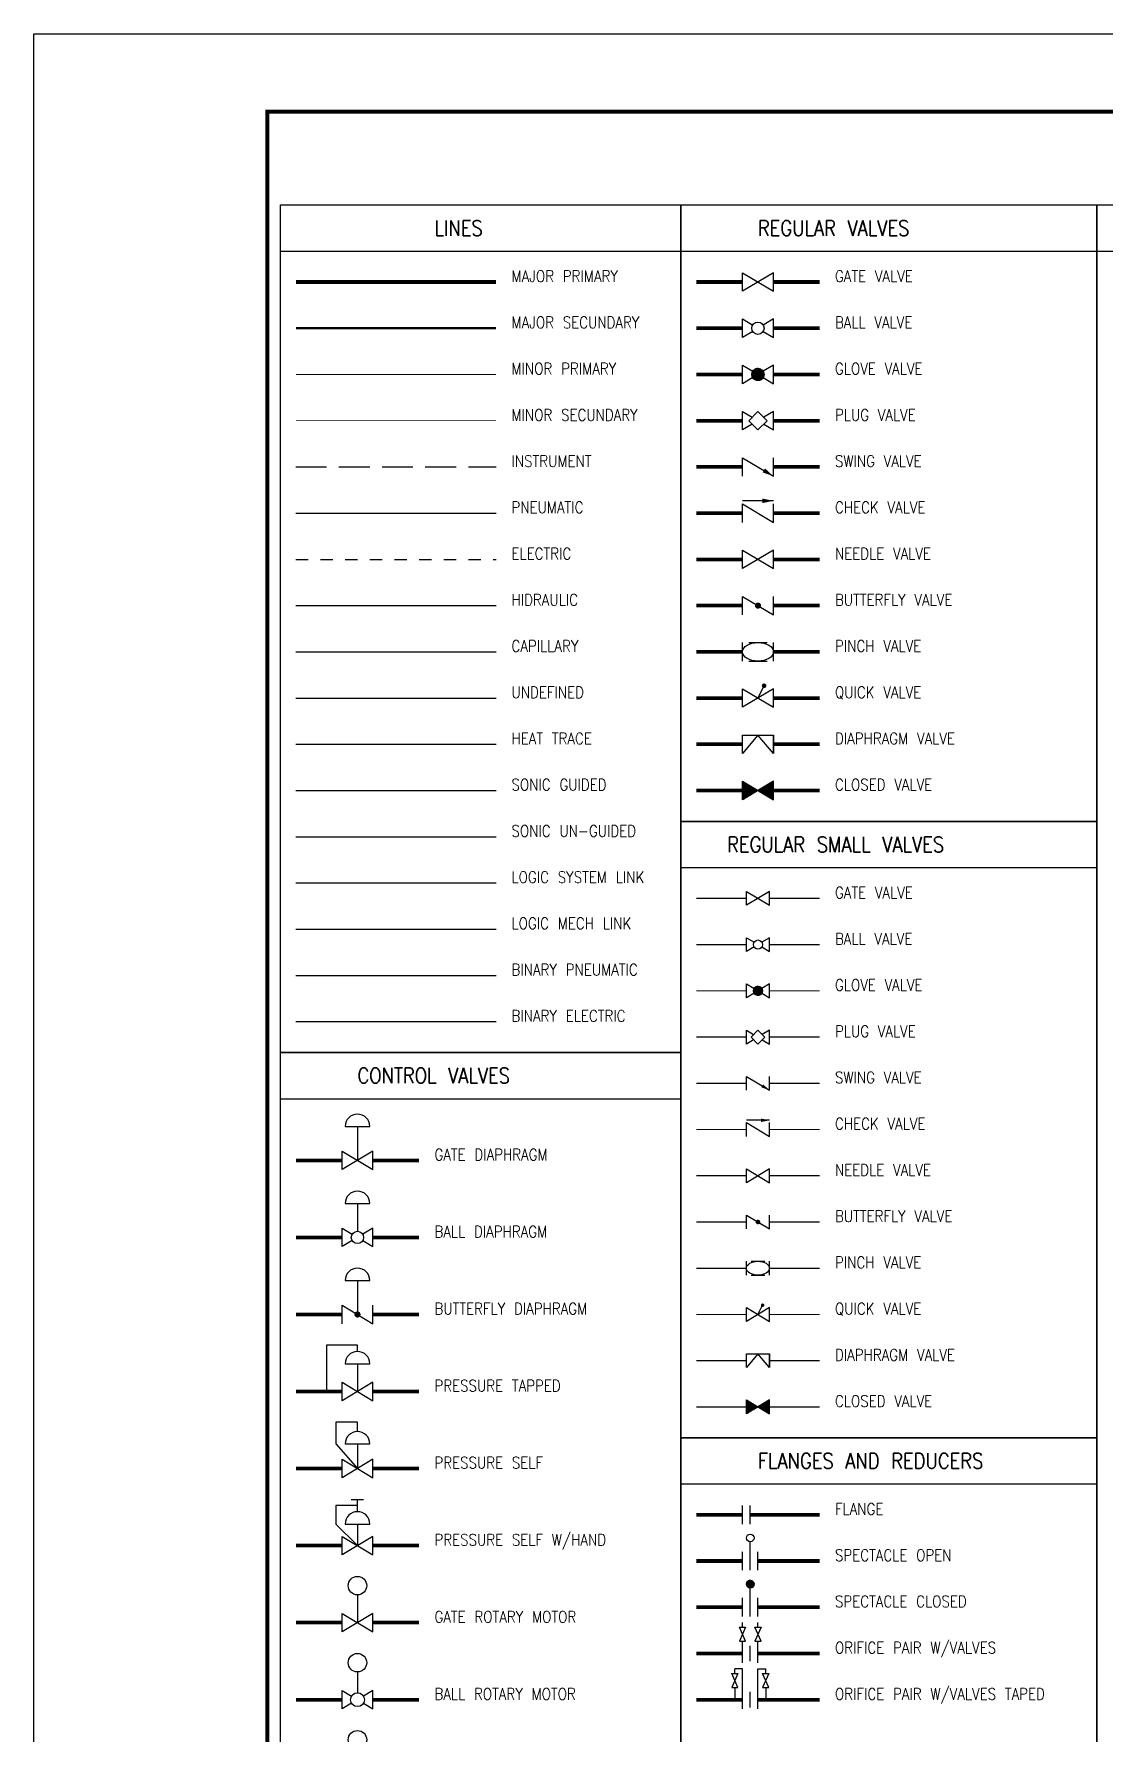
# Model space of a CAD drawing. Header units: millimetres. Extents: x 664.9 to 707.8, y 783.9 to 811.6.
# Drawn here: x 664.93 to 673.61, y 797.84 to 811.63 of the extents above; entities that cross this region are included whole.
import ezdxf
from ezdxf.enums import TextEntityAlignment as Align
from ezdxf.lldxf.tags import DXFTag

# ---------------------------------------------------------------- set-up
doc = ezdxf.new("R2010")
doc.units = ezdxf.units.MM
doc.linetypes.add('ELECT', pattern=[0.15, 0.1, -0.05])
doc.linetypes.add('INSTRUMENT', pattern=[0.25, 0.25, 0])
for name, color, linetype in [('Carimbo', 7, 'Continuous'), ('EQUIP', 3, 'Continuous'), ('INST-1', 4, 'Continuous'), ('MAJOR-1', 2, 'Continuous'), ('MAJOR-2', 1, 'Continuous'), ('Minor-1', 4, 'Continuous'), ('Minor-2', 6, 'Continuous'), ('TEXT', 7, 'Continuous')]:
    doc.layers.add(name, color=color, linetype=linetype)
doc.styles.get("Standard").update_dxf_attribs({"font": 'txt', "bigfont": 'gbcbig.shx'})
tags = doc.linetypes.add('CAPILLARY', pattern='A,0.25,[131,cfm.shx,S=0.1,R=-45,X=0,Y=0],0,[131,cfm.shx,S=0.1,R=45,X=0,Y=0],0.25', length=0.5).pattern_tags.tags
tags[12] = DXFTag(74, 5)
tags[4] = DXFTag(74, 5)
tags = doc.linetypes.add('ELECT_BIN', pattern='A,0.0417,-0.0417,0.0834,-0.0417,0.0417,[131,cfm.shx,S=0.1,R=45,X=0,Y=0],0.0417,-0.0417,0.0834,-0.0417,0.0417', length=0.5004).pattern_tags.tags
tags[12] = DXFTag(74, 5)
doc.linetypes.add('HEAT_TRACE', pattern='A,0.125,[131,cfm.shx,S=0.05,R=90,X=0,Y=0.03],0.0625', length=0.1875)
tags = doc.linetypes.add('HYDRAULIC', pattern='A,0.25,[132,cfm.shx,S=0.03,R=0,X=0,Y=0],0.25', length=0.5).pattern_tags.tags
tags[4] = DXFTag(74, 5)
doc.linetypes.add('MECH_LINK', pattern='A,0.25,[134,cfm.shx,S=0.0065,R=0,X=0,Y=0],0.25', length=0.5)
tags = doc.linetypes.add('PNEUMATIC', pattern='A,0.21875,[131,cfm.shx,S=0.1,R=-45,X=0,Y=0],0.0625,[131,cfm.shx,S=0.1,R=-45,X=0,Y=0],0.21875', length=0.5).pattern_tags.tags
tags[12] = DXFTag(74, 5)
tags[4] = DXFTag(74, 5)
tags = doc.linetypes.add('PNEUMATIC_BIN', pattern='A,0.21875,[131,cfm.shx,S=0.1,R=-45,X=0,Y=0],0.03125,[131,cfm.shx,S=0.1,R=45,X=0,Y=0],0.03125,[131,cfm.shx,S=0.1,R=-45,X=0,Y=0],0.21875', length=0.5).pattern_tags.tags
tags[20] = DXFTag(74, 5)
tags[12] = DXFTag(74, 5)
tags[4] = DXFTag(74, 5)
doc.linetypes.add('SONIC', pattern='A,0.25,[135,cfm.shx,S=0.05,R=0,X=0,Y=0],0.25', length=0.5)
doc.linetypes.add('SONIC_UN', pattern='A,0,-0.25,[135,cfm.shx,S=0.05,R=0,X=0,Y=0],-0.25', length=0.5)
doc.linetypes.add('SYSTEM_LINK', pattern='A,0.2,-0.05,[133,cfm.shx,S=0.03,R=0,X=0,Y=0],-0.05,0.2', length=0.5)
tags = doc.linetypes.add('UNDEFINED', pattern='A,0.25,[131,cfm.shx,S=0.1,R=-45,X=0,Y=0],0.25', length=0.5).pattern_tags.tags
tags[4] = DXFTag(74, 5)

# ---------------------------------------------------------------- blocks, each defined once
blk = doc.blocks.new('VAL_GATE')
blk.add_lwpolyline([(-0.5, -0.3), (-0.5, 0.3), (0.5, -0.3), (0.5, 0.3), (-0.5, -0.3)])
at = {"flags": 8}
for tag, p in [('SIZE', (0, 0.7)), ('SPEC', (0, -0.7)), ('TAG', (0, -1.3))]:
    blk.add_attdef(tag, text='', height=0.4, dxfattribs=at).set_placement(p, align=Align.MIDDLE)
blk = doc.blocks.new('VAL_BALL')
for points in [[(-0.5, -0.3), (-0.5, 0.3), (-0.171, 0.103)], [(0.171, -0.103), (0.5, -0.3), (0.5, 0.3), (0.171, 0.103)], [(-0.171, -0.103), (-0.5, -0.3)]]:
    blk.add_lwpolyline(points)
blk.add_circle((0, 0), 0.2)
at = {"flags": 8}
for tag, p in [('SIZE', (0, 0.7)), ('SPEC', (0, -0.7)), ('TAG', (0, -1.3))]:
    blk.add_attdef(tag, text='', height=0.4, dxfattribs=at).set_placement(p, align=Align.MIDDLE)
blk = doc.blocks.new('*X26')
at = {"color": 0}
for p, q in [((-0.2, -0.014), (0.014, 0.2)), ((-0.2, -0.005), (0.005, 0.2)), ((-0.2, 0.003), (-0.003, 0.2)), ((-0.2, 0.013), (-0.013, 0.2)), ((-0.199, -0.022), (0.022, 0.199)), ((-0.199, 0.022), (-0.022, 0.199)), ((-0.198, -0.03), (0.03, 0.198)), ((-0.197, 0.032), (-0.032, 0.197)), ((-0.196, -0.037), (0.037, 0.196)), ((-0.195, -0.045), (0.045, 0.195)), ((-0.195, 0.043), (-0.043, 0.195)), ((-0.193, -0.052), (0.052, 0.193)), ((-0.192, 0.055), (-0.055, 0.192)), ((-0.191, -0.059), (0.059, 0.191)), ((-0.189, -0.065), (0.065, 0.189)), ((-0.188, 0.068), (-0.068, 0.188)), ((-0.187, -0.072), (0.072, 0.187)), ((-0.184, -0.078), (0.078, 0.184)), ((-0.182, 0.083), (-0.083, 0.182)), ((-0.181, -0.084), (0.084, 0.181)), ((-0.179, -0.09), (0.09, 0.179)), ((-0.175, -0.096), (0.096, 0.175)), ((-0.172, -0.102), (0.102, 0.172)), ((-0.172, 0.102), (-0.102, 0.172)), ((-0.169, -0.107), (0.107, 0.169)), ((-0.165, -0.112), (0.112, 0.165)), ((-0.162, -0.118), (0.118, 0.162)), ((-0.158, -0.123), (0.123, 0.158)), ((-0.154, -0.128), (0.128, 0.154)), ((-0.15, -0.132), (0.132, 0.15)), ((-0.146, -0.137), (0.137, 0.146)), ((-0.141, -0.141), (0.141, 0.141)), ((-0.137, -0.146), (0.146, 0.137)), ((-0.132, -0.15), (0.15, 0.132)), ((-0.128, -0.154), (0.154, 0.128)), ((-0.123, -0.158), (0.158, 0.123)), ((-0.118, -0.162), (0.162, 0.118)), ((-0.112, -0.165), (0.165, 0.112)), ((-0.107, -0.169), (0.169, 0.107)), ((-0.102, -0.172), (0.172, 0.102)), ((-0.096, -0.175), (0.175, 0.096)), ((-0.09, -0.179), (0.179, 0.09)), ((-0.084, -0.181), (0.181, 0.084)), ((-0.078, -0.184), (0.184, 0.078)), ((-0.072, -0.187), (0.187, 0.072)), ((-0.065, -0.189), (0.189, 0.065)), ((-0.059, -0.191), (0.191, 0.059)), ((-0.052, -0.193), (0.193, 0.052)), ((-0.045, -0.195), (0.195, 0.045)), ((-0.037, -0.196), (0.196, 0.037)), ((-0.03, -0.198), (0.198, 0.03)), ((-0.022, -0.199), (0.199, 0.022)), ((-0.014, -0.2), (0.2, 0.014)), ((-0.005, -0.2), (0.2, 0.005)), ((0.003, -0.2), (0.2, -0.003)), ((0.013, -0.2), (0.2, -0.013)), ((0.022, -0.199), (0.199, -0.022)), ((0.032, -0.197), (0.197, -0.032)), ((0.043, -0.195), (0.195, -0.043)), ((0.055, -0.192), (0.192, -0.055)), ((0.068, -0.188), (0.188, -0.068)), ((0.083, -0.182), (0.182, -0.083)), ((0.102, -0.172), (0.172, -0.102))]:
    blk.add_line(p, q, dxfattribs=at)
blk = doc.blocks.new('VAL_GLOBE')
for points in [[(-0.5, -0.3), (-0.5, 0.3), (-0.171, 0.103)], [(0.171, -0.103), (0.5, -0.3), (0.5, 0.3), (0.171, 0.103)], [(-0.171, -0.103), (-0.5, -0.3)]]:
    blk.add_lwpolyline(points)
blk.add_circle((0, 0), 0.2)
at = {"linetype": 'Continuous'}
blk.add_blockref('*X26', (0, 0), dxfattribs=at)
at = {"flags": 8}
for tag, p in [('SIZE', (0, 0.7)), ('SPEC', (0, -0.7)), ('TAG', (0, -1.3))]:
    blk.add_attdef(tag, text='', height=0.4, dxfattribs=at).set_placement(p, align=Align.MIDDLE)
blk = doc.blocks.new('VAL_PLUG')
for points in [[(-0.5, -0.3), (-0.5, 0.3), (-0.1875, 0.1125)], [(0.1875, -0.1125), (0.5, -0.3), (0.5, 0.3), (0.1875, 0.1125)], [(-0.1875, -0.1125), (-0.5, -0.3)]]:
    blk.add_lwpolyline(points)
blk.add_lwpolyline([(0, -0.3), (-0.3, 0), (0, 0.3), (0.3, 0)], close=True)
at = {"flags": 8}
for tag, p in [('SIZE', (0, 0.7)), ('SPEC', (0, -0.7)), ('TAG', (0, -1.3))]:
    blk.add_attdef(tag, text='', height=0.4, dxfattribs=at).set_placement(p, align=Align.MIDDLE)
blk = doc.blocks.new('VAL_SWING')
blk.add_lwpolyline([(-0.5, -0.3), (-0.5, 0.3), (0.5, -0.3), (0.5, 0.3)])
blk.add_lwpolyline([(0.5, -0.3, 0, 0.15, 0), (0.189, -0.113, 0.15, 0.15, 0)], format="xyseb")
at = {"flags": 8}
for tag, p in [('SIZE', (0, 0.7)), ('SPEC', (0, -0.7)), ('TAG', (0, -1.3))]:
    blk.add_attdef(tag, text='', height=0.4, dxfattribs=at).set_placement(p, align=Align.MIDDLE)
blk = doc.blocks.new('VAL_CHECK')
blk.add_line((0.5, 0.4), (-0.5, 0.4))
blk.add_lwpolyline([(-0.5, -0.3), (-0.5, 0.3), (0.5, -0.3), (0.5, 0.3)])
blk.add_lwpolyline([(0.5, 0.4, 0, 0.15, 0), (0.137, 0.4, 0.15, 0.15, 0)], format="xyseb")
at = {"flags": 8}
for tag, p in [('SIZE', (0, 0.8)), ('SPEC', (0, -0.7)), ('TAG', (0, -1.3))]:
    blk.add_attdef(tag, text='', height=0.4, dxfattribs=at).set_placement(p, align=Align.MIDDLE)
blk = doc.blocks.new('VAL_NEEDLE')
blk.add_lwpolyline([(0, 0, 0, 0.15, 0), (0, 0.3, 0, 0, 0), (0, 0.5, 0, 0, 0)], format="xyseb")
blk.add_lwpolyline([(-0.5, -0.3), (-0.5, 0.3), (0.5, -0.3), (0.5, 0.3), (-0.5, -0.3)])
at = {"flags": 8}
for tag, p in [('SIZE', (0, 0.8)), ('SPEC', (0, -0.7)), ('TAG', (0, -1.3))]:
    blk.add_attdef(tag, text='', height=0.4, dxfattribs=at).set_placement(p, align=Align.MIDDLE)
blk = doc.blocks.new('VAL_BUTTERFLY')
blk.add_lwpolyline([(-0.5, -0.3), (-0.5, 0.3), (0.5, -0.3), (0.5, 0.3)])
at = {"const_width": 0.1}
blk.add_lwpolyline([(-0.05, 0, 1), (0.05, 0, 1)], format="xyb", close=True, dxfattribs=at)
at = {"flags": 8}
for tag, p in [('SIZE', (0, 0.7)), ('SPEC', (0, -0.7)), ('TAG', (0, -1.3))]:
    blk.add_attdef(tag, text='', height=0.4, dxfattribs=at).set_placement(p, align=Align.MIDDLE)
blk = doc.blocks.new('VAL_PINCH')
for p, q in [((-0.3, 0.3), (0.3, 0.3)), ((-0.3, -0.3), (0.3, -0.3))]:
    blk.add_line(p, q)
for points in [[(-0.5, -0.3), (-0.5, 0.3)], [(0.5, -0.3), (0.5, 0.3)]]:
    blk.add_lwpolyline(points)
blk.add_ellipse((0, 0), major_axis=(-0.5, 0), ratio=0.6)
at = {"flags": 8}
for tag, p in [('SIZE', (0, 0.8)), ('SPEC', (0, -0.7)), ('TAG', (0, -1.3))]:
    blk.add_attdef(tag, text='', height=0.4, dxfattribs=at).set_placement(p, align=Align.MIDDLE)
blk = doc.blocks.new('VAL_QUICK')
for points in [[(-0.5, -0.3), (-0.5, 0.3), (0.5, -0.3), (0.5, 0.3), (-0.5, -0.3)], [(0, 0), (0.2, 0.4)]]:
    blk.add_lwpolyline(points)
at = {"const_width": 0.075}
blk.add_lwpolyline([(0.1625, 0.4, 1), (0.2375, 0.4, 1)], format="xyb", close=True, dxfattribs=at)
at = {"flags": 8}
for tag, p in [('SIZE', (0, 0.8)), ('SPEC', (0, -0.7)), ('TAG', (0, -1.3))]:
    blk.add_attdef(tag, text='', height=0.4, dxfattribs=at).set_placement(p, align=Align.MIDDLE)
blk = doc.blocks.new('VAL_DIAPHRAGM')
for points in [[(-0.5, -0.3), (-0.5, 0.3), (0, 0.3), (-0.5, -0.3)], [(0.5, -0.3), (0.5, 0.3)]]:
    blk.add_lwpolyline(points)
blk.add_lwpolyline([(0.5, -0.3), (0, 0.3), (0.5, 0.3)], close=True)
at = {"flags": 8}
for tag, p in [('SIZE', (0, 0.8)), ('SPEC', (0, -0.7)), ('TAG', (0, -1.3))]:
    blk.add_attdef(tag, text='', height=0.4, dxfattribs=at).set_placement(p, align=Align.MIDDLE)
blk = doc.blocks.new('*X27')
at = {"color": 0}
for p, q in [((-0.5, 0.295), (-0.497, 0.298)), ((-0.5, 0.287), (-0.492, 0.295)), ((-0.5, 0.278), (-0.486, 0.292)), ((-0.5, 0.269), (-0.481, 0.288)), ((-0.5, 0.26), (-0.475, 0.285)), ((-0.5, 0.251), (-0.47, 0.282)), ((-0.5, 0.242), (-0.464, 0.278)), ((-0.5, 0.234), (-0.459, 0.275)), ((-0.5, 0.225), (-0.453, 0.272)), ((-0.5, 0.216), (-0.447, 0.268)), ((-0.5, 0.207), (-0.442, 0.265)), ((-0.5, 0.198), (-0.436, 0.262)), ((-0.5, 0.189), (-0.431, 0.259)), ((-0.5, 0.181), (-0.425, 0.255)), ((-0.5, 0.172), (-0.42, 0.252)), ((-0.5, 0.163), (-0.414, 0.249)), ((-0.5, 0.154), (-0.409, 0.245)), ((-0.5, 0.145), (-0.403, 0.242)), ((-0.5, 0.136), (-0.398, 0.239)), ((-0.5, 0.128), (-0.392, 0.235)), ((-0.5, 0.119), (-0.387, 0.232)), ((-0.5, 0.11), (-0.381, 0.229)), ((-0.5, 0.101), (-0.376, 0.225)), ((-0.5, 0.092), (-0.37, 0.222)), ((-0.5, 0.083), (-0.365, 0.219)), ((-0.5, 0.075), (-0.359, 0.215)), ((-0.5, 0.066), (-0.354, 0.212)), ((-0.5, 0.057), (-0.348, 0.209)), ((-0.5, 0.048), (-0.343, 0.206)), ((-0.5, 0.039), (-0.337, 0.202)), ((-0.5, 0.03), (-0.331, 0.199)), ((-0.5, 0.021), (-0.326, 0.196)), ((-0.5, 0.013), (-0.32, 0.192)), ((-0.5, 0.004), (-0.315, 0.189)), ((-0.5, -0.005), (-0.309, 0.186)), ((-0.5, -0.014), (-0.304, 0.182)), ((-0.5, -0.023), (-0.298, 0.179)), ((-0.5, -0.032), (-0.293, 0.176)), ((-0.5, -0.04), (-0.287, 0.172)), ((-0.5, -0.049), (-0.282, 0.169)), ((-0.5, -0.058), (-0.276, 0.166)), ((-0.5, -0.067), (-0.271, 0.162)), ((-0.5, -0.076), (-0.265, 0.159)), ((-0.5, -0.085), (-0.26, 0.156)), ((-0.5, -0.093), (-0.254, 0.152)), ((-0.5, -0.102), (-0.249, 0.149)), ((-0.5, -0.111), (-0.243, 0.146)), ((-0.5, -0.12), (-0.238, 0.143)), ((-0.5, -0.129), (-0.232, 0.139)), ((-0.5, -0.138), (-0.226, 0.136)), ((-0.5, -0.146), (-0.221, 0.133)), ((-0.5, -0.155), (-0.215, 0.129)), ((-0.5, -0.164), (-0.21, 0.126)), ((-0.5, -0.173), (-0.204, 0.123)), ((-0.5, -0.182), (-0.199, 0.119)), ((-0.5, -0.191), (-0.193, 0.116)), ((-0.5, -0.199), (-0.188, 0.113)), ((-0.5, -0.208), (-0.182, 0.109)), ((-0.5, -0.217), (-0.177, 0.106)), ((-0.5, -0.226), (-0.171, 0.103)), ((-0.5, -0.235), (-0.166, 0.099)), ((-0.5, -0.244), (-0.16, 0.096)), ((-0.5, -0.253), (-0.155, 0.093)), ((-0.5, -0.261), (-0.149, 0.089)), ((-0.5, -0.27), (-0.144, 0.086)), ((-0.5, -0.279), (-0.138, 0.083)), ((-0.5, -0.288), (-0.133, 0.08)), ((-0.5, -0.297), (-0.127, 0.076)), ((-0.486, -0.292), (-0.122, 0.073)), ((-0.464, -0.278), (-0.116, 0.07)), ((-0.442, -0.265), (-0.11, 0.066)), ((-0.42, -0.252), (-0.105, 0.063)), ((-0.398, -0.239), (-0.099, 0.06)), ((-0.376, -0.225), (-0.094, 0.056)), ((-0.354, -0.212), (-0.088, 0.053)), ((-0.331, -0.199), (-0.083, 0.05)), ((-0.309, -0.186), (-0.077, 0.046)), ((-0.287, -0.172), (-0.072, 0.043)), ((-0.265, -0.159), (-0.066, 0.04)), ((-0.243, -0.146), (-0.061, 0.036)), ((-0.221, -0.133), (-0.055, 0.033)), ((-0.199, -0.119), (-0.05, 0.03)), ((-0.177, -0.106), (-0.044, 0.027)), ((-0.155, -0.093), (-0.039, 0.023)), ((-0.133, -0.08), (-0.033, 0.02)), ((-0.11, -0.066), (-0.028, 0.017)), ((-0.088, -0.053), (-0.022, 0.013)), ((-0.066, -0.04), (-0.017, 0.01)), ((-0.044, -0.027), (-0.011, 0.007)), ((-0.022, -0.013), (-0.006, 0.003)), ((0.006, -0.003), (0.022, 0.013)), ((0.011, -0.007), (0.044, 0.027)), ((0.017, -0.01), (0.066, 0.04)), ((0.022, -0.013), (0.088, 0.053)), ((0.028, -0.017), (0.11, 0.066)), ((0.033, -0.02), (0.133, 0.08)), ((0.039, -0.023), (0.155, 0.093)), ((0.044, -0.027), (0.177, 0.106)), ((0.05, -0.03), (0.199, 0.119)), ((0.055, -0.033), (0.221, 0.133)), ((0.061, -0.036), (0.243, 0.146)), ((0.066, -0.04), (0.265, 0.159)), ((0.072, -0.043), (0.287, 0.172)), ((0.077, -0.046), (0.309, 0.186)), ((0.083, -0.05), (0.331, 0.199)), ((0.088, -0.053), (0.354, 0.212)), ((0.094, -0.056), (0.376, 0.225)), ((0.099, -0.06), (0.398, 0.239)), ((0.105, -0.063), (0.42, 0.252)), ((0.11, -0.066), (0.442, 0.265)), ((0.116, -0.07), (0.464, 0.278)), ((0.122, -0.073), (0.486, 0.292)), ((0.127, -0.076), (0.5, 0.297)), ((0.133, -0.08), (0.5, 0.288)), ((0.138, -0.083), (0.5, 0.279)), ((0.144, -0.086), (0.5, 0.27)), ((0.149, -0.089), (0.5, 0.261)), ((0.155, -0.093), (0.5, 0.253)), ((0.16, -0.096), (0.5, 0.244)), ((0.166, -0.099), (0.5, 0.235)), ((0.171, -0.103), (0.5, 0.226)), ((0.177, -0.106), (0.5, 0.217)), ((0.182, -0.109), (0.5, 0.208)), ((0.188, -0.113), (0.5, 0.199)), ((0.193, -0.116), (0.5, 0.191)), ((0.199, -0.119), (0.5, 0.182)), ((0.204, -0.123), (0.5, 0.173)), ((0.21, -0.126), (0.5, 0.164)), ((0.215, -0.129), (0.5, 0.155)), ((0.221, -0.133), (0.5, 0.146)), ((0.226, -0.136), (0.5, 0.138)), ((0.232, -0.139), (0.5, 0.129)), ((0.238, -0.143), (0.5, 0.12)), ((0.243, -0.146), (0.5, 0.111)), ((0.249, -0.149), (0.5, 0.102)), ((0.254, -0.152), (0.5, 0.093)), ((0.26, -0.156), (0.5, 0.085)), ((0.265, -0.159), (0.5, 0.076)), ((0.271, -0.162), (0.5, 0.067)), ((0.276, -0.166), (0.5, 0.058)), ((0.282, -0.169), (0.5, 0.049)), ((0.287, -0.172), (0.5, 0.04)), ((0.293, -0.176), (0.5, 0.032)), ((0.298, -0.179), (0.5, 0.023)), ((0.304, -0.182), (0.5, 0.014)), ((0.309, -0.186), (0.5, 0.005)), ((0.315, -0.189), (0.5, -0.004)), ((0.32, -0.192), (0.5, -0.013)), ((0.326, -0.196), (0.5, -0.021)), ((0.331, -0.199), (0.5, -0.03)), ((0.337, -0.202), (0.5, -0.039)), ((0.343, -0.206), (0.5, -0.048)), ((0.348, -0.209), (0.5, -0.057)), ((0.354, -0.212), (0.5, -0.066)), ((0.359, -0.215), (0.5, -0.075)), ((0.365, -0.219), (0.5, -0.083)), ((0.37, -0.222), (0.5, -0.092)), ((0.376, -0.225), (0.5, -0.101)), ((0.381, -0.229), (0.5, -0.11)), ((0.387, -0.232), (0.5, -0.119)), ((0.392, -0.235), (0.5, -0.128)), ((0.398, -0.239), (0.5, -0.136)), ((0.403, -0.242), (0.5, -0.145)), ((0.409, -0.245), (0.5, -0.154)), ((0.414, -0.249), (0.5, -0.163)), ((0.42, -0.252), (0.5, -0.172)), ((0.425, -0.255), (0.5, -0.181)), ((0.431, -0.259), (0.5, -0.189)), ((0.436, -0.262), (0.5, -0.198)), ((0.442, -0.265), (0.5, -0.207)), ((0.447, -0.268), (0.5, -0.216)), ((0.453, -0.272), (0.5, -0.225)), ((0.459, -0.275), (0.5, -0.234)), ((0.464, -0.278), (0.5, -0.242)), ((0.47, -0.282), (0.5, -0.251)), ((0.475, -0.285), (0.5, -0.26)), ((0.481, -0.288), (0.5, -0.269)), ((0.486, -0.292), (0.5, -0.278)), ((0.492, -0.295), (0.5, -0.287)), ((0.497, -0.298), (0.5, -0.295))]:
    blk.add_line(p, q, dxfattribs=at)
blk = doc.blocks.new('VAL_CLOSED')
blk.add_lwpolyline([(-0.5, -0.3), (-0.5, 0.3), (0.5, -0.3), (0.5, 0.3), (-0.5, -0.3)])
at = {"linetype": 'Continuous'}
blk.add_blockref('*X27', (0, 0), dxfattribs=at)
at = {"flags": 8}
for tag, p in [('SIZE', (0, 0.7)), ('SPEC', (0, -0.7)), ('TAG', (0, -1.3))]:
    blk.add_attdef(tag, text='', height=0.4, dxfattribs=at).set_placement(p, align=Align.MIDDLE)
blk = doc.blocks.new('VAL_CTRL_1')
for p, q in [((-0.4, 1.1), (0.4, 1.1)), ((0, 1.1), (0, 0))]:
    blk.add_line(p, q)
blk.add_lwpolyline([(-0.5, -0.3), (-0.5, 0.3), (0.5, -0.3), (0.5, 0.3), (-0.5, -0.3)])
blk.add_arc((0, 1.1), 0.4, 0, 180)
at = {"flags": 8}
for tag, p in [('SIZE', (1.4, 0.7)), ('SPEC', (0, -0.7)), ('TAG', (0, -1.3))]:
    blk.add_attdef(tag, text='', height=0.4, dxfattribs=at).set_placement(p, align=Align.MIDDLE)
blk = doc.blocks.new('VAL_CTRL_2')
for p, q in [((-0.4, 1.1), (0.4, 1.1)), ((0, 1.1), (0, 0.2))]:
    blk.add_line(p, q)
for points in [[(-0.5, -0.3), (-0.5, 0.3), (-0.171, 0.103)], [(0.171, -0.103), (0.5, -0.3), (0.5, 0.3), (0.171, 0.103)], [(-0.171, -0.103), (-0.5, -0.3)]]:
    blk.add_lwpolyline(points)
blk.add_circle((0, 0), 0.2)
blk.add_arc((0, 1.1), 0.4, 0, 180)
at = {"flags": 8}
for tag, p in [('SIZE', (1.4, 0.7)), ('SPEC', (0, -0.7)), ('TAG', (0, -1.3))]:
    blk.add_attdef(tag, text='', height=0.4, dxfattribs=at).set_placement(p, align=Align.MIDDLE)
blk = doc.blocks.new('VAL_CTRL_3')
for p, q in [((-0.4, 1.1), (0.4, 1.1)), ((0, 1.1), (0, 0)), ((-0.5, 0.3), (0.5, -0.3))]:
    blk.add_line(p, q)
for points in [[(-0.5, -0.3), (-0.5, 0.3)], [(0.5, -0.3), (0.5, 0.3)]]:
    blk.add_lwpolyline(points)
at = {"const_width": 0.1}
blk.add_lwpolyline([(-0.05, 0, 1), (0.05, 0, 1)], format="xyb", close=True, dxfattribs=at)
blk.add_arc((0, 1.1), 0.4, 0, 180)
at = {"flags": 8}
for tag, p in [('SIZE', (1.4, 0.7)), ('SPEC', (0, -0.7)), ('TAG', (0, -1.3))]:
    blk.add_attdef(tag, text='', height=0.4, dxfattribs=at).set_placement(p, align=Align.MIDDLE)
blk = doc.blocks.new('VAL_CTRL_4')
for p, q in [((-0.4, 0.9), (0.4, 0.9)), ((0, 0.9), (0, 0))]:
    blk.add_line(p, q)
for points in [[(0, 1.3), (0, 1.5), (-1, 1.5), (-1, 0)], [(-0.5, -0.3), (-0.5, 0.3), (0.5, -0.3), (0.5, 0.3), (-0.5, -0.3)]]:
    blk.add_lwpolyline(points)
blk.add_arc((0, 0.9), 0.4, 0, 180)
at = {"flags": 8}
for tag, p in [('SIZE', (1.4, 0.7)), ('SPEC', (0, -0.7)), ('TAG', (0, -1.3))]:
    blk.add_attdef(tag, text='', height=0.4, dxfattribs=at).set_placement(p, align=Align.MIDDLE)
blk = doc.blocks.new('VAL_CTRL_5')
for p, q in [((-0.4, 0.8), (0.4, 0.8)), ((0, 0.8), (0, 0))]:
    blk.add_line(p, q)
for points in [[(0, 1.2), (0, 1.5), (-0.7, 1.5), (-0.7, 0.8), (0, 0)], [(-0.5, -0.3), (-0.5, 0.3), (0.5, -0.3), (0.5, 0.3), (-0.5, -0.3)]]:
    blk.add_lwpolyline(points)
blk.add_arc((0, 0.8), 0.4, 0, 180)
at = {"flags": 8}
for tag, p in [('SIZE', (1.4, 0.7)), ('SPEC', (0, -0.7)), ('TAG', (0, -1.3))]:
    blk.add_attdef(tag, text='', height=0.4, dxfattribs=at).set_placement(p, align=Align.MIDDLE)
blk = doc.blocks.new('VAL_CTRL_6')
for p, q in [((-0.2, 1.5), (0.2, 1.5)), ((0, 1.1), (0, 1.5)), ((-0.4, 0.7), (0.4, 0.7)), ((0, 0.7), (0, 0))]:
    blk.add_line(p, q)
for points in [[(0, 1.3), (-0.7, 1.3), (-0.7, 0.7), (0, 0)], [(-0.5, -0.3), (-0.5, 0.3), (0.5, -0.3), (0.5, 0.3), (-0.5, -0.3)]]:
    blk.add_lwpolyline(points)
blk.add_arc((0, 0.7), 0.4, 0, 180)
at = {"flags": 8}
for tag, p in [('SIZE', (1.4, 0.7)), ('SPEC', (0, -0.7)), ('TAG', (0, -1.3))]:
    blk.add_attdef(tag, text='', height=0.4, dxfattribs=at).set_placement(p, align=Align.MIDDLE)
blk = doc.blocks.new('VAL_CTRL_7')
blk.add_line((0, 0.9), (0, 0))
blk.add_lwpolyline([(-0.5, -0.3), (-0.5, 0.3), (0.5, -0.3), (0.5, 0.3), (-0.5, -0.3)])
blk.add_circle((0, 1.2), 0.3)
at = {"flags": 8}
for tag, p in [('SIZE', (1.4, 0.7)), ('SPEC', (0, -0.7)), ('TAG', (0, -1.3))]:
    blk.add_attdef(tag, text='', height=0.4, dxfattribs=at).set_placement(p, align=Align.MIDDLE)
blk = doc.blocks.new('VAL_CTRL_8')
blk.add_line((0, 0.9), (0, 0.224))
for points in [[(-0.5, -0.3), (-0.5, 0.3), (-0.192, 0.115)], [(0.192, -0.115), (0.5, -0.3), (0.5, 0.3), (0.192, 0.115)], [(-0.192, -0.115), (-0.5, -0.3)]]:
    blk.add_lwpolyline(points)
for centre, radius in [((0, 1.2), 0.3), ((0, 0), 0.224)]:
    blk.add_circle(centre, radius)
at = {"flags": 8}
for tag, p in [('SIZE', (1.4, 0.7)), ('SPEC', (0, -0.7)), ('TAG', (0, -1.3))]:
    blk.add_attdef(tag, text='', height=0.4, dxfattribs=at).set_placement(p, align=Align.MIDDLE)
blk = doc.blocks.new('VAL_CTRL_9')
blk.add_line((0, 0.9), (0, 0))
for points in [[(-0.5, -0.3), (-0.5, 0.3), (0.5, -0.3)], [(0.5, -0.3), (0.5, 0.3)]]:
    blk.add_lwpolyline(points)
at = {"const_width": 0.1}
blk.add_lwpolyline([(-0.05, 0, 1), (0.05, 0, 1)], format="xyb", close=True, dxfattribs=at)
blk.add_circle((0, 1.2), 0.3)
at = {"flags": 8}
for tag, p in [('SIZE', (1.4, 0.7)), ('SPEC', (0, -0.7)), ('TAG', (0, -1.3))]:
    blk.add_attdef(tag, text='', height=0.4, dxfattribs=at).set_placement(p, align=Align.MIDDLE)
blk = doc.blocks.new('FLANGE')
for p, q in [((0, -1.2), (0, 1.2)), ((1, -1.2), (1, 1.2))]:
    blk.add_line(p, q)
at = {"flags": 8}
for tag, p in [('SIZE', (0, 2.8)), ('SPEC', (0, -2.8)), ('TAG', (0, -5.2))]:
    blk.add_attdef(tag, text='', height=1.6, dxfattribs=at).set_placement(p, align=Align.MIDDLE)
blk = doc.blocks.new('SPEC_OPEN')
for p, q in [((0.5, -0.6), (0.5, 1.25)), ((0, -0.6), (0, 0.6)), ((1, -0.6), (1, 0.6))]:
    blk.add_line(p, q)
blk.add_circle((0.5, 1.5), 0.25)
at = {"flags": 8}
for tag, p in [('SIZE', (2.8, 1.4)), ('SPEC', (0.5, -1.4)), ('TAG', (0.5, -2.6))]:
    blk.add_attdef(tag, text='', height=0.8, dxfattribs=at).set_placement(p, align=Align.MIDDLE)
blk = doc.blocks.new('*X52')
at = {"color": 0}
for p, q in [((0.25, 1.45), (0.55, 1.75)), ((0.25, 1.46), (0.54, 1.75)), ((0.25, 1.47), (0.53, 1.75)), ((0.25, 1.48), (0.52, 1.75)), ((0.25, 1.48), (0.52, 1.75)), ((0.25, 1.49), (0.51, 1.75)), ((0.25, 1.5), (0.5, 1.75)), ((0.25, 1.51), (0.49, 1.75)), ((0.25, 1.52), (0.48, 1.75)), ((0.25, 1.53), (0.47, 1.75)), ((0.25, 1.54), (0.46, 1.75)), ((0.26, 1.42), (0.58, 1.74)), ((0.26, 1.42), (0.58, 1.74)), ((0.26, 1.43), (0.57, 1.74)), ((0.26, 1.44), (0.56, 1.74)), ((0.26, 1.45), (0.55, 1.74)), ((0.26, 1.55), (0.45, 1.74)), ((0.26, 1.56), (0.44, 1.74)), ((0.26, 1.57), (0.43, 1.74)), ((0.27, 1.39), (0.61, 1.73)), ((0.27, 1.4), (0.6, 1.73)), ((0.27, 1.41), (0.59, 1.73)), ((0.27, 1.41), (0.59, 1.73)), ((0.27, 1.59), (0.41, 1.73)), ((0.27, 1.6), (0.4, 1.73)), ((0.28, 1.38), (0.62, 1.72)), ((0.28, 1.38), (0.62, 1.72)), ((0.28, 1.39), (0.61, 1.72)), ((0.28, 1.62), (0.38, 1.72)), ((0.29, 1.36), (0.64, 1.71)), ((0.29, 1.36), (0.64, 1.71)), ((0.29, 1.37), (0.63, 1.71)), ((0.3, 1.34), (0.66, 1.7)), ((0.3, 1.35), (0.65, 1.7)), ((0.3, 1.35), (0.65, 1.7)), ((0.3, 1.64), (0.36, 1.7)), ((0.31, 1.33), (0.67, 1.69)), ((0.31, 1.34), (0.66, 1.69)), ((0.32, 1.33), (0.67, 1.68)), ((0.32, 1.33), (0.67, 1.68)), ((0.33, 1.31), (0.69, 1.67)), ((0.33, 1.32), (0.68, 1.67)), ((0.33, 1.32), (0.68, 1.67)), ((0.34, 1.3), (0.7, 1.66)), ((0.34, 1.31), (0.69, 1.66)), ((0.35, 1.3), (0.7, 1.65)), ((0.35, 1.3), (0.7, 1.65)), ((0.36, 1.29), (0.71, 1.64)), ((0.37, 1.29), (0.71, 1.63)), ((0.37, 1.29), (0.71, 1.63)), ((0.38, 1.28), (0.72, 1.62)), ((0.38, 1.28), (0.72, 1.62)), ((0.39, 1.27), (0.73, 1.61)), ((0.39, 1.28), (0.72, 1.61)), ((0.4, 1.27), (0.73, 1.6)), ((0.41, 1.27), (0.73, 1.59)), ((0.41, 1.27), (0.73, 1.59)), ((0.42, 1.26), (0.74, 1.58)), ((0.43, 1.26), (0.74, 1.57)), ((0.43, 1.26), (0.74, 1.57)), ((0.44, 1.26), (0.74, 1.56)), ((0.45, 1.25), (0.75, 1.55)), ((0.45, 1.26), (0.74, 1.55)), ((0.46, 1.25), (0.75, 1.54)), ((0.47, 1.25), (0.75, 1.53)), ((0.48, 1.25), (0.75, 1.52)), ((0.49, 1.25), (0.75, 1.51)), ((0.49, 1.25), (0.75, 1.51)), ((0.5, 1.25), (0.75, 1.5)), ((0.51, 1.25), (0.75, 1.49)), ((0.52, 1.25), (0.75, 1.48)), ((0.53, 1.25), (0.75, 1.47)), ((0.54, 1.25), (0.75, 1.46)), ((0.55, 1.26), (0.74, 1.45)), ((0.56, 1.26), (0.74, 1.44)), ((0.58, 1.26), (0.74, 1.42)), ((0.59, 1.27), (0.73, 1.41)), ((0.61, 1.27), (0.73, 1.39)), ((0.62, 1.28), (0.72, 1.38)), ((0.65, 1.3), (0.7, 1.35))]:
    blk.add_line(p, q, dxfattribs=at)
blk = doc.blocks.new('SPEC_CLOSED')
for p, q in [((0.5, -0.6), (0.5, 1.25)), ((0, -0.6), (0, 0.6)), ((1, -0.6), (1, 0.6))]:
    blk.add_line(p, q)
blk.add_circle((0.5, 1.5), 0.25)
at = {"linetype": 'Continuous'}
blk.add_blockref('*X52', (0, 0), dxfattribs=at)
at = {"flags": 8}
for tag, p in [('SIZE', (2.8, 1.4)), ('SPEC', (0.5, -1.4)), ('TAG', (0.5, -2.6))]:
    blk.add_attdef(tag, text='', height=0.8, dxfattribs=at).set_placement(p, align=Align.MIDDLE)
blk = doc.blocks.new('ORIFICE_VALVE')
for p, q in [((0.2, 0.8), (-0.2, 1.7)), ((0.2, 1.7), (-0.2, 0.8)), ((-0.2, 1.7), (0.2, 1.7)), ((0, 1.7), (0, 2)), ((0.8, 1.7), (1.2, 1.7)), ((1.2, 1.7), (0.8, 0.8)), ((1.2, 0.8), (0.8, 1.7)), ((1, 1.7), (1, 2)), ((-0.2, 0.8), (0.2, 0.8)), ((0, -0.6), (0, 0.8)), ((0.5, -0.5), (0.5, 0.5)), ((0.8, 0.8), (1.2, 0.8)), ((1, -0.6), (1, 0.8))]:
    blk.add_line(p, q)
at = {"flags": 8}
for tag, p in [('SIZE', (2.8, 1.4)), ('SPEC', (0.5, -1.3)), ('TAG', (0.5, -2.5))]:
    blk.add_attdef(tag, text='', height=0.8, dxfattribs=at).set_placement(p, align=Align.MIDDLE)
blk = doc.blocks.new('ORIFICE_VALVE_TAP')
for p, q in [((-0.3, 0.8), (-0.7, 1.7)), ((-0.3, 1.7), (-0.7, 0.8)), ((-0.7, 1.7), (-0.3, 1.7)), ((0, 2), (-0.5, 2)), ((-0.5, 1.7), (-0.5, 2)), ((0, -0.6), (0, 2)), ((1, -0.6), (1, 2)), ((1, 2), (1.5, 2)), ((1.7, 1.7), (1.3, 0.8)), ((1.7, 0.8), (1.3, 1.7)), ((1.3, 1.7), (1.7, 1.7)), ((1.5, 1.7), (1.5, 2)), ((-0.7, 0.8), (-0.3, 0.8)), ((-0.5, 0.8), (-0.5, 0)), ((0.5, -0.5), (0.5, 0.5)), ((1.3, 0.8), (1.7, 0.8)), ((1.5, 0.8), (1.5, 0))]:
    blk.add_line(p, q)
at = {"flags": 8}
for tag, p in [('SIZE', (3.43, 1.4)), ('SPEC', (0.5, -1.4)), ('TAG', (0.5, -2.6))]:
    blk.add_attdef(tag, text='', height=0.8, dxfattribs=at).set_placement(p, align=Align.MIDDLE)

msp = doc.modelspace()

# ---------------------------------------------------------------- linework, layer by layer
for p, q in [((666.929, 809.873), (670.179, 809.873)), ((670.179, 809.873), (673.554, 809.873)), ((673.554, 809.873), (676.929, 809.873)), ((670.179, 804.873), (673.554, 804.873)), ((666.929, 802.998), (670.179, 802.998)), ((670.179, 799.873), (673.554, 799.873))]:
    msp.add_line(p, q)
for points in [[(670.179, 803.373), (666.929, 803.373), (666.929, 810.248), (670.179, 810.248)], [(673.554, 805.248), (670.179, 805.248), (670.179, 810.248), (673.554, 810.248)], [(676.929, 792.498), (673.554, 792.498), (673.554, 810.248), (676.929, 810.248)], [(673.554, 800.248), (670.179, 800.248), (670.179, 805.248), (673.554, 805.248)], [(670.179, 791.373), (666.929, 791.373), (666.929, 803.373), (670.179, 803.373)], [(673.554, 794.873), (670.179, 794.873), (670.179, 800.248), (673.554, 800.248)]]:
    msp.add_lwpolyline(points, close=True)
at = {"layer": 'Carimbo', "color": 7}
msp.add_lwpolyline([(707.834, 783.873), (664.929, 783.873), (664.929, 811.635), (707.834, 811.635)], close=True, dxfattribs=at)
at = {"layer": 'Carimbo', "color": 7, "const_width": 0.0315}
msp.add_lwpolyline([(707.203, 784.504), (666.822, 784.504), (666.822, 811.004), (707.203, 811.004)], close=True, dxfattribs=at)
at = {"layer": 'INST-1', "linetype": 'INSTRUMENT'}
msp.add_lwpolyline([(667.054, 808.123), (668.679, 808.123)], dxfattribs=at)
at = {"layer": 'INST-1', "linetype": 'PNEUMATIC'}
msp.add_lwpolyline([(667.054, 807.748), (668.679, 807.748)], dxfattribs=at)
at = {"layer": 'INST-1', "linetype": 'ELECT'}
msp.add_lwpolyline([(667.054, 807.373), (668.679, 807.373)], dxfattribs=at)
at = {"layer": 'INST-1', "linetype": 'HYDRAULIC'}
msp.add_lwpolyline([(667.054, 806.998), (668.679, 806.998)], dxfattribs=at)
at = {"layer": 'INST-1', "linetype": 'CAPILLARY'}
msp.add_lwpolyline([(667.054, 806.623), (668.679, 806.623)], dxfattribs=at)
at = {"layer": 'INST-1', "linetype": 'UNDEFINED'}
msp.add_lwpolyline([(667.054, 806.248), (668.679, 806.248)], dxfattribs=at)
at = {"layer": 'INST-1', "linetype": 'HEAT_TRACE'}
msp.add_lwpolyline([(667.054, 805.873), (668.679, 805.873)], dxfattribs=at)
at = {"layer": 'INST-1', "linetype": 'SONIC'}
msp.add_lwpolyline([(667.054, 805.498), (668.679, 805.498)], dxfattribs=at)
at = {"layer": 'INST-1', "linetype": 'SONIC_UN'}
msp.add_lwpolyline([(667.054, 805.123), (668.679, 805.123)], dxfattribs=at)
at = {"layer": 'INST-1', "linetype": 'SYSTEM_LINK'}
msp.add_lwpolyline([(667.054, 804.748), (668.679, 804.748)], dxfattribs=at)
at = {"layer": 'INST-1', "linetype": 'MECH_LINK'}
msp.add_lwpolyline([(667.054, 804.373), (668.679, 804.373)], dxfattribs=at)
at = {"layer": 'INST-1', "linetype": 'PNEUMATIC_BIN'}
msp.add_lwpolyline([(667.054, 803.998), (668.679, 803.998)], dxfattribs=at)
at = {"layer": 'INST-1', "linetype": 'ELECT_BIN'}
msp.add_lwpolyline([(667.054, 803.623), (668.679, 803.623)], dxfattribs=at)
at = {"layer": 'MAJOR-1', "linetype": 'Continuous', "const_width": 0.03}
for points in [[(667.054, 809.623), (668.679, 809.623)], [(670.304, 809.623), (670.679, 809.623)], [(670.929, 809.623), (671.304, 809.623)], [(670.304, 809.248), (670.679, 809.248)], [(670.929, 809.248), (671.304, 809.248)], [(670.304, 808.873), (670.679, 808.873)], [(670.929, 808.873), (671.304, 808.873)], [(670.304, 808.498), (670.679, 808.498)], [(670.929, 808.498), (671.304, 808.498)], [(670.304, 808.123), (670.679, 808.123)], [(670.929, 808.123), (671.304, 808.123)], [(670.304, 807.748), (670.679, 807.748)], [(670.929, 807.748), (671.304, 807.748)], [(670.304, 807.373), (670.679, 807.373)], [(670.929, 807.373), (671.304, 807.373)], [(670.304, 806.998), (670.679, 806.998)], [(670.929, 806.998), (671.304, 806.998)], [(670.304, 806.623), (670.679, 806.623)], [(670.929, 806.623), (671.304, 806.623)], [(670.304, 806.248), (670.679, 806.248)], [(670.929, 806.248), (671.304, 806.248)], [(670.304, 805.873), (670.679, 805.873)], [(670.929, 805.873), (671.304, 805.873)], [(670.304, 805.498), (670.679, 805.498)], [(670.929, 805.498), (671.304, 805.498)], [(667.054, 802.498), (667.429, 802.498)], [(667.679, 802.498), (668.054, 802.498)], [(667.054, 801.873), (667.429, 801.873)], [(667.679, 801.873), (668.054, 801.873)], [(667.054, 801.248), (667.429, 801.248)], [(667.679, 801.248), (668.054, 801.248)], [(667.054, 800.623), (667.429, 800.623)], [(667.679, 800.623), (668.054, 800.623)], [(667.054, 799.998), (667.429, 799.998)], [(667.679, 799.998), (668.054, 799.998)], [(670.304, 799.623), (670.679, 799.623)], [(670.742, 799.623), (671.304, 799.623)], [(667.054, 799.373), (667.429, 799.373)], [(667.679, 799.373), (668.054, 799.373)], [(670.304, 799.248), (670.679, 799.248)], [(670.804, 799.248), (671.304, 799.248)], [(670.304, 798.873), (670.679, 798.873)], [(670.804, 798.873), (671.304, 798.873)], [(667.054, 798.748), (667.429, 798.748)], [(667.679, 798.748), (668.054, 798.748)], [(670.304, 798.498), (670.679, 798.498)], [(670.804, 798.498), (671.304, 798.498)], [(667.054, 798.123), (667.429, 798.123)], [(667.679, 798.123), (668.054, 798.123)], [(670.304, 798.123), (670.679, 798.123)], [(670.804, 798.123), (671.304, 798.123)]]:
    msp.add_lwpolyline(points, dxfattribs=at)
at = {"layer": 'MAJOR-2', "linetype": 'Continuous', "const_width": 0.02}
msp.add_lwpolyline([(667.054, 809.248), (668.679, 809.248)], dxfattribs=at)
at = {"layer": 'Minor-1', "linetype": 'Continuous', "const_width": 0.01}
for points in [[(667.054, 808.873), (668.679, 808.873)], [(670.304, 804.623), (670.71, 804.623)], [(670.898, 804.623), (671.304, 804.623)], [(670.304, 804.248), (670.71, 804.248)], [(670.898, 804.248), (671.304, 804.248)], [(670.304, 803.873), (670.71, 803.873)], [(670.898, 803.873), (671.304, 803.873)], [(670.304, 803.498), (670.71, 803.498)], [(670.898, 803.498), (671.304, 803.498)], [(670.304, 803.123), (670.71, 803.123)], [(670.898, 803.123), (671.304, 803.123)], [(670.304, 802.748), (670.71, 802.748)], [(670.898, 802.748), (671.304, 802.748)], [(670.304, 802.373), (670.71, 802.373)], [(670.898, 802.373), (671.304, 802.373)], [(670.304, 801.998), (670.71, 801.998)], [(670.898, 801.998), (671.304, 801.998)], [(670.304, 801.623), (670.71, 801.623)], [(670.898, 801.623), (671.304, 801.623)], [(670.304, 801.248), (670.71, 801.248)], [(670.898, 801.248), (671.304, 801.248)], [(670.304, 800.873), (670.71, 800.873)], [(670.898, 800.873), (671.304, 800.873)], [(670.304, 800.498), (670.71, 800.498)], [(670.898, 800.498), (671.304, 800.498)]]:
    msp.add_lwpolyline(points, dxfattribs=at)
at = {"layer": 'Minor-2', "linetype": 'Continuous', "const_width": 0.005}
msp.add_lwpolyline([(667.054, 808.498), (668.679, 808.498)], dxfattribs=at)

# ---------------------------------------------------------------- block references
at = {"layer": 'EQUIP'}
for name, p, xscale, yscale, zscale in [('VAL_GATE', (670.804, 809.623), 0.25, 0.25, 0.25), ('VAL_BALL', (670.804, 809.248), 0.25, 0.25, 0.25), ('VAL_GLOBE', (670.804, 808.873), 0.25, 0.25, 0.25), ('VAL_PLUG', (670.804, 808.498), 0.25, 0.25, 0.25), ('VAL_SWING', (670.804, 808.123), 0.25, 0.25, 0.25), ('VAL_CHECK', (670.804, 807.748), 0.25, 0.25, 0.25), ('VAL_NEEDLE', (670.804, 807.373), 0.25, 0.25, 0.25), ('VAL_BUTTERFLY', (670.804, 806.998), 0.25, 0.25, 0.25), ('VAL_PINCH', (670.804, 806.623), 0.25, 0.25, 0.25), ('VAL_QUICK', (670.804, 806.248), 0.25, 0.25, 0.25), ('VAL_DIAPHRAGM', (670.804, 805.873), 0.25, 0.25, 0.25), ('VAL_CLOSED', (670.804, 805.498), 0.25, 0.25, 0.25), ('VAL_GATE', (670.804, 804.623), 0.1875, 0.1875, 0.1875), ('VAL_BALL', (670.804, 804.248), 0.1875, 0.1875, 0.1875), ('VAL_GLOBE', (670.804, 803.873), 0.1875, 0.1875, 0.1875), ('VAL_PLUG', (670.804, 803.498), 0.1875, 0.1875, 0.1875), ('VAL_SWING', (670.804, 803.123), 0.1875, 0.1875, 0.1875), ('VAL_CTRL_1', (667.554, 802.498), 0.25, 0.25, 0.25), ('VAL_CHECK', (670.804, 802.748), 0.1875, 0.1875, 0.1875), ('VAL_NEEDLE', (670.804, 802.373), 0.1875, 0.1875, 0.1875), ('VAL_CTRL_2', (667.554, 801.873), 0.25, 0.25, 0.25), ('VAL_BUTTERFLY', (670.804, 801.998), 0.1875, 0.1875, 0.1875), ('VAL_CTRL_3', (667.554, 801.248), 0.25, 0.25, 0.25), ('VAL_PINCH', (670.804, 801.623), 0.1875, 0.1875, 0.1875), ('VAL_QUICK', (670.804, 801.248), 0.1875, 0.1875, 0.1875), ('VAL_CTRL_4', (667.554, 800.623), 0.25, 0.25, 0.25), ('VAL_DIAPHRAGM', (670.804, 800.873), 0.1875, 0.1875, 0.1875), ('VAL_CLOSED', (670.804, 800.498), 0.1875, 0.1875, 0.1875), ('VAL_CTRL_5', (667.554, 799.998), 0.25, 0.25, 0.25), ('VAL_CTRL_6', (667.554, 799.373), 0.25, 0.25, 0.25), ('FLANGE', (670.679, 799.623), 0.0625, 0.0625, 0.0625), ('SPEC_OPEN', (670.679, 799.248), 0.125, 0.125, 0.125), ('VAL_CTRL_7', (667.554, 798.748), 0.25, 0.25, 0.25), ('SPEC_CLOSED', (670.679, 798.873), 0.125, 0.125, 0.125), ('ORIFICE_VALVE', (670.679, 798.498), 0.125, 0.125, 0.125), ('VAL_CTRL_8', (667.554, 798.123), 0.25, 0.25, 0.25), ('ORIFICE_VALVE_TAP', (670.679, 798.123), 0.125, 0.125, 0.125), ('VAL_CTRL_9', (667.554, 797.498), 0.25, 0.25, 0.25)]:
    msp.add_blockref(name, p, dxfattribs=dict(at, xscale=xscale, yscale=yscale, zscale=zscale))

# ---------------------------------------------------------------- texts
at = {"layer": 'TEXT', "width": 0.85}
for s, height, p in [('LINES', 0.125, (668.179, 809.998)), ('REGULAR VALVES', 0.125, (670.804, 809.998)), ('MAJOR PRIMARY', 0.0938, (668.804, 809.623)), ('GATE VALVE', 0.0938, (671.429, 809.623)), ('MAJOR SECUNDARY', 0.0938, (668.804, 809.248)), ('BALL VALVE', 0.0938, (671.429, 809.248)), ('MINOR PRIMARY', 0.0938, (668.804, 808.873)), ('GLOVE VALVE', 0.0938, (671.429, 808.873)), ('MINOR SECUNDARY', 0.0938, (668.804, 808.498)), ('PLUG VALVE', 0.0938, (671.429, 808.498)), ('INSTRUMENT', 0.0938, (668.804, 808.123)), ('SWING VALVE', 0.0938, (671.429, 808.123)), ('PNEUMATIC', 0.0938, (668.804, 807.748)), ('CHECK VALVE', 0.0938, (671.429, 807.748)), ('ELECTRIC', 0.0938, (668.804, 807.373)), ('NEEDLE VALVE', 0.0938, (671.429, 807.373)), ('HIDRAULIC', 0.0938, (668.804, 806.998)), ('BUTTERFLY VALVE', 0.0938, (671.429, 806.998)), ('CAPILLARY', 0.0938, (668.804, 806.623)), ('PINCH VALVE', 0.0938, (671.429, 806.623)), ('UNDEFINED', 0.0938, (668.804, 806.248)), ('QUICK VALVE', 0.0938, (671.429, 806.248)), ('HEAT TRACE', 0.0938, (668.804, 805.873)), ('DIAPHRAGM VALVE', 0.0938, (671.429, 805.873)), ('SONIC GUIDED', 0.0938, (668.804, 805.498)), ('CLOSED VALVE', 0.0938, (671.429, 805.498)), ('SONIC UN-GUIDED', 0.0938, (668.804, 805.123)), ('REGULAR SMALL VALVES', 0.125, (670.554, 804.998)), ('LOGIC SYSTEM LINK', 0.0938, (668.804, 804.748)), ('GATE VALVE', 0.0938, (671.429, 804.623)), ('LOGIC MECH LINK', 0.0938, (668.804, 804.373)), ('BALL VALVE', 0.0938, (671.429, 804.248)), ('BINARY PNEUMATIC', 0.0938, (668.804, 803.998)), ('GLOVE VALVE', 0.0938, (671.429, 803.873)), ('BINARY ELECTRIC', 0.0938, (668.804, 803.623)), ('PLUG VALVE', 0.0938, (671.429, 803.498)), ('CONTROL VALVES', 0.125, (667.554, 803.123)), ('SWING VALVE', 0.0938, (671.429, 803.123)), ('CHECK VALVE', 0.0938, (671.429, 802.748)), ('GATE DIAPHRAGM', 0.0938, (668.179, 802.498)), ('NEEDLE VALVE', 0.0938, (671.429, 802.373)), ('BUTTERFLY VALVE', 0.0938, (671.429, 801.998)), ('BALL DIAPHRAGM', 0.0938, (668.179, 801.873)), ('PINCH VALVE', 0.0938, (671.429, 801.623)), ('BUTTERFLY DIAPHRAGM', 0.0938, (668.179, 801.248)), ('QUICK VALVE', 0.0938, (671.429, 801.248)), ('DIAPHRAGM VALVE', 0.0938, (671.429, 800.873)), ('PRESSURE TAPPED', 0.0938, (668.179, 800.623)), ('CLOSED VALVE', 0.0938, (671.429, 800.498)), ('FLANGES AND REDUCERS', 0.125, (670.804, 799.998)), ('PRESSURE SELF', 0.0938, (668.179, 799.998)), ('FLANGE', 0.0938, (671.429, 799.623)), ('PRESSURE SELF W/HAND', 0.0938, (668.179, 799.373)), ('SPECTACLE OPEN', 0.0938, (671.429, 799.248)), ('SPECTACLE CLOSED', 0.0938, (671.429, 798.873)), ('GATE ROTARY MOTOR', 0.0938, (668.179, 798.748)), ('ORIFICE PAIR W/VALVES', 0.0938, (671.429, 798.498)), ('BALL ROTARY MOTOR', 0.0938, (668.179, 798.123)), ('ORIFICE PAIR W/VALVES TAPED', 0.0938, (671.429, 798.123))]:
    msp.add_text(s, height=height, dxfattribs=at).set_placement(p)

doc.saveas('drawing.dxf')
